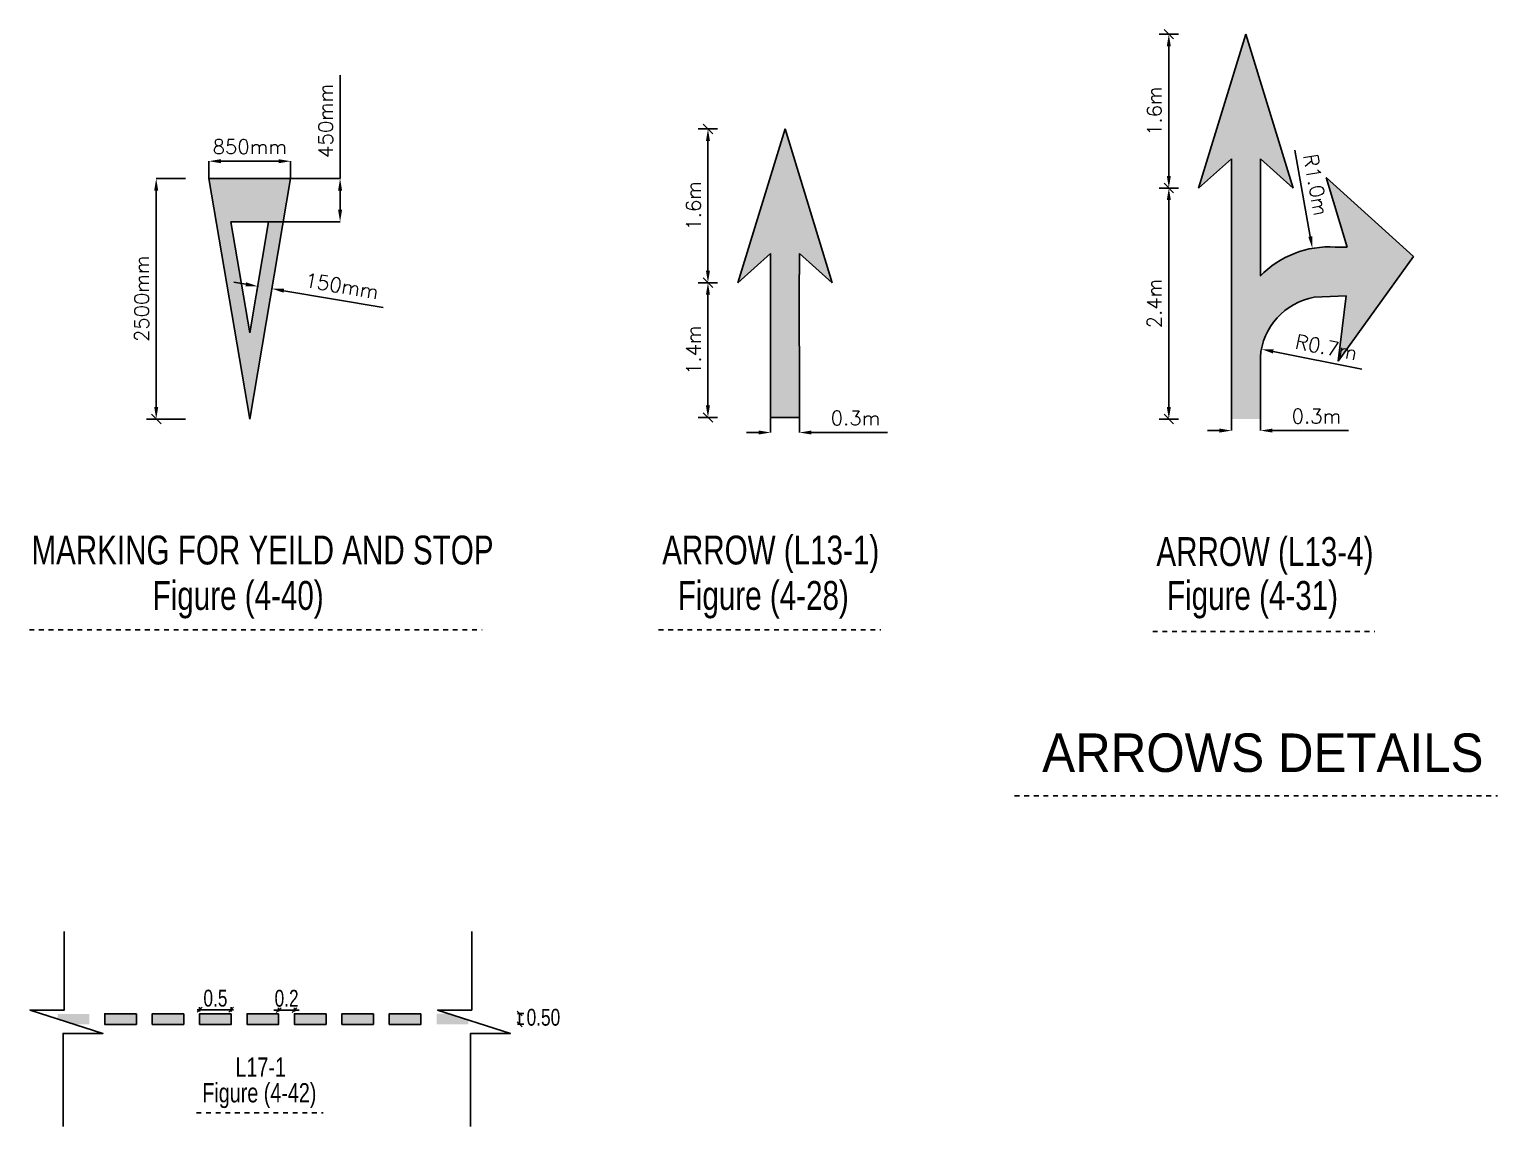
# Model space of a CAD drawing. Header units: metres. Extents: x 427982 to 431722, y 2905273 to 2906993.
# Drawn here: x 428012.1 to 428317.2, y 2906019.4 to 2906247.5 of the extents above; entities that cross this region are included whole.
import ezdxf

# ---------------------------------------------------------------- set-up
doc = ezdxf.new("R2010")
doc.units = ezdxf.units.M
doc.linetypes.add('TI-620 150-200', pattern=[2, 1, -1])
doc.layers.add('6_HAHI_Hatch Details 1.1', color=7, linetype='Continuous')
doc.layers.add('TI-DETAILS', color=7, linetype='Continuous')
doc.styles.add('DIM', font='simplex.shx')
doc.styles.add('JEREC', font='swisscl.ttf')
doc.dimstyles.new('Copy of trfic', dxfattribs={"dimtxt": 3, "dimasz": 2.5, "dimexe": 0, "dimexo": 0, "dimgap": 1.5, "dimtad": 1, "dimdec": 0, "dimlfac": 50, "dimzin": 1, "dimdsep": 46, "dimtxsty": 'DIM', "dimcen": 0, "dimadec": 0, "dimazin": 0, "dimtfac": 1, "dimtdec": 0, "dimtofl": 0, "dimtmove": 0, "dimatfit": 3, "dimfxl": 1, "dimtolj": 1, "dimtzin": 0, "dimarcsym": 0})
doc.dimstyles.new('trfic', dxfattribs={"dimtxt": 3, "dimasz": 2.5, "dimexe": 0, "dimexo": 0, "dimgap": 1.5, "dimtad": 1, "dimdec": 1, "dimlfac": 0.05, "dimzin": 1, "dimdsep": 46, "dimtxsty": 'DIM', "dimcen": 0, "dimadec": 0, "dimazin": 0, "dimtfac": 1, "dimtdec": 1, "dimtofl": 0, "dimtmove": 0, "dimatfit": 3, "dimfxl": 1, "dimtolj": 1, "dimtzin": 0, "dimarcsym": 0})

# ---------------------------------------------------------------- blocks, each defined once
blk = doc.blocks.new('*D28')
at = {"layer": 'Defpoints', "color": 0, "transparency": 16777216}
for p in [(428261.87594969, 2906166.542006176), (428267.87594969, 2906166.542006177), (428261.87594969, 2906164.13492801)]:
    blk.add_point(p, dxfattribs=at)
at = {"layer": 'TI-DETAILS', "color": 0, "lineweight": -2, "transparency": 16777216}
for p, q in [((428261.87594969, 2906166.542006176), (428261.87594969, 2906164.13492801)), ((428267.87594969, 2906166.542006177), (428267.87594969, 2906164.13492801)), ((428259.37594969, 2906164.13492801), (428256.8759496899, 2906164.13492801)), ((428270.3759496899, 2906164.13492801), (428286.1616639757, 2906164.13492801))]:
    blk.add_line(p, q, dxfattribs=at)
at = {"layer": 'TI-DETAILS', "color": 0, "transparency": 16777216}
for points in [[(428259.37594969, 2906164.551594677), (428259.37594969, 2906163.718261344), (428261.87594969, 2906164.13492801)], [(428270.3759496899, 2906164.551594677), (428270.3759496899, 2906163.718261344), (428267.87594969, 2906164.13492801)]]:
    blk.add_solid(points, dxfattribs=at)
at = {"layer": 'TI-DETAILS', "color": 0, "transparency": 16777216, "insert": (428279.5188068329, 2906167.13492801), "char_height": 3, "attachment_point": 5, "style": 'DIM'}
blk.add_mtext('\\A1;0.3m', dxfattribs=at)
blk = doc.blocks.new('*D14')
at = {"layer": 'Defpoints', "color": 0, "transparency": 16777216}
for p in [(428248.8584716161, 2906214.54200618), (428248.8584716194, 2906214.54200618), (428248.8584716168, 2906166.542006178)]:
    blk.add_point(p, dxfattribs=at)
at = {"layer": 'TI-DETAILS', "color": 0, "lineweight": -2, "transparency": 16777216}
blk.add_line((428248.8584716194, 2906169.042006178), (428248.8584716194, 2906212.042006179), dxfattribs=at)
at = {"layer": 'TI-DETAILS', "color": 0, "transparency": 16777216}
for points in [[(428248.4418049527, 2906212.042006179), (428249.2751382861, 2906212.042006179), (428248.8584716194, 2906214.54200618)], [(428248.4418049527, 2906169.042006178), (428249.2751382861, 2906169.042006178), (428248.8584716194, 2906166.542006178)]]:
    blk.add_solid(points, dxfattribs=at)
at = {"layer": 'TI-DETAILS', "color": 0, "transparency": 16777216, "insert": (428245.8584716201, 2906190.542006178), "char_height": 3, "attachment_point": 5, "rotation": 90, "style": 'DIM'}
blk.add_mtext('\\A1;2.4m', dxfattribs=at)
blk = doc.blocks.new('*D15')
at = {"layer": 'Defpoints', "color": 0, "transparency": 16777216}
for p in [(428248.8584716171, 2906246.542006179), (428248.8584716199, 2906246.542006179), (428248.8584716161, 2906214.54200618)]:
    blk.add_point(p, dxfattribs=at)
at = {"layer": 'TI-DETAILS', "color": 0, "lineweight": -2, "transparency": 16777216}
blk.add_line((428248.8584716199, 2906217.04200618), (428248.8584716199, 2906244.042006179), dxfattribs=at)
at = {"layer": 'TI-DETAILS', "color": 0, "transparency": 16777216}
for points in [[(428248.4418049532, 2906244.042006179), (428249.2751382866, 2906244.042006179), (428248.8584716199, 2906246.542006179)], [(428248.4418049532, 2906217.04200618), (428249.2751382866, 2906217.04200618), (428248.8584716199, 2906214.54200618)]]:
    blk.add_solid(points, dxfattribs=at)
at = {"layer": 'TI-DETAILS', "color": 0, "transparency": 16777216, "insert": (428245.8584716206, 2906230.542006179), "char_height": 3, "attachment_point": 5, "rotation": 90, "style": 'DIM'}
blk.add_mtext('\\A1;1.6m', dxfattribs=at)
blk = doc.blocks.new('*D19')
at = {"layer": 'Defpoints', "color": 0, "transparency": 16777216}
for p in [(428268.0982703718, 2906181.070296976), (428281.4789292725, 2906178.420636894)]:
    blk.add_point(p, dxfattribs=at)
at = {"layer": 'TI-DETAILS', "color": 0, "lineweight": -2, "transparency": 16777216}
blk.add_line((428288.9785366345, 2906176.935552309), (428270.5506506375, 2906180.584672602), dxfattribs=at)
at = {"layer": 'TI-DETAILS', "color": 0, "transparency": 16777216}
blk.add_solid([(428270.631588033, 2906180.993402646), (428270.469713242, 2906180.175942558), (428268.0982703718, 2906181.070296976)], dxfattribs=at)
at = {"layer": 'TI-DETAILS', "color": 0, "transparency": 16777216, "insert": (428281.5735330171, 2906181.460156588), "char_height": 3, "attachment_point": 5, "rotation": 348.7991006185147, "style": 'DIM'}
blk.add_mtext('\\A1;R0.7m', dxfattribs=at)
blk = doc.blocks.new('*D20')
at = {"layer": 'Defpoints', "color": 0, "transparency": 16777216}
for p in [(428278.6888769123, 2906202.015541169), (428282.1930367062, 2906182.324912318)]:
    blk.add_point(p, dxfattribs=at)
at = {"layer": 'TI-DETAILS', "color": 0, "lineweight": -2, "transparency": 16777216}
blk.add_line((428275.0595685563, 2906222.409406755), (428278.2508569383, 2906204.476869774), dxfattribs=at)
at = {"layer": 'TI-DETAILS', "color": 0, "transparency": 16777216}
blk.add_solid([(428278.6610783723, 2906204.549873103), (428277.8406355041, 2906204.403866445), (428278.6888769123, 2906202.015541169)], dxfattribs=at)
at = {"layer": 'TI-DETAILS', "color": 0, "transparency": 16777216, "insert": (428279.3897970868, 2906215.199426536), "char_height": 3, "attachment_point": 5, "rotation": 280.09076204042196, "style": 'DIM'}
blk.add_mtext('\\A1;R1.0m', dxfattribs=at)
blk = doc.blocks.new('*D24')
at = {"layer": 'Defpoints', "color": 0, "transparency": 16777216}
for p in [(428166.1031610829, 2906166.85616251), (428172.1031610829, 2906166.856162511), (428166.1031610829, 2906163.735235784)]:
    blk.add_point(p, dxfattribs=at)
at = {"layer": 'TI-DETAILS', "color": 0, "lineweight": -2, "transparency": 16777216}
for p, q in [((428166.1031610829, 2906166.85616251), (428166.1031610829, 2906163.735235784)), ((428172.1031610829, 2906166.856162511), (428172.1031610829, 2906163.735235784)), ((428163.6031610829, 2906163.735235784), (428161.1031610828, 2906163.735235784)), ((428174.6031610828, 2906163.735235784), (428190.3888753686, 2906163.735235784))]:
    blk.add_line(p, q, dxfattribs=at)
at = {"layer": 'TI-DETAILS', "color": 0, "transparency": 16777216}
for points in [[(428163.6031610829, 2906164.151902451), (428163.6031610829, 2906163.318569118), (428166.1031610829, 2906163.735235784)], [(428174.6031610828, 2906164.151902451), (428174.6031610828, 2906163.318569118), (428172.1031610829, 2906163.735235784)]]:
    blk.add_solid(points, dxfattribs=at)
at = {"layer": 'TI-DETAILS', "color": 0, "transparency": 16777216, "insert": (428183.7460182257, 2906166.735235784), "char_height": 3, "attachment_point": 5, "style": 'DIM'}
blk.add_mtext('\\A1;0.3m', dxfattribs=at)
blk = doc.blocks.new('*D11')
at = {"layer": 'Defpoints', "color": 0, "transparency": 16777216}
for p in [(428153.085683009, 2906194.856162514), (428153.0856830133, 2906194.856162514), (428153.0856830097, 2906166.856162512)]:
    blk.add_point(p, dxfattribs=at)
at = {"layer": 'TI-DETAILS', "color": 0, "lineweight": -2, "transparency": 16777216}
blk.add_line((428153.0856830133, 2906169.356162512), (428153.0856830133, 2906192.356162513), dxfattribs=at)
at = {"layer": 'TI-DETAILS', "color": 0, "transparency": 16777216}
for points in [[(428152.6690163466, 2906192.356162513), (428153.5023496799, 2906192.356162513), (428153.0856830133, 2906194.856162514)], [(428152.6690163466, 2906169.356162512), (428153.5023496799, 2906169.356162512), (428153.0856830133, 2906166.856162512)]]:
    blk.add_solid(points, dxfattribs=at)
at = {"layer": 'TI-DETAILS', "color": 0, "transparency": 16777216, "insert": (428150.0856830139, 2906180.856162512), "char_height": 3, "attachment_point": 5, "rotation": 90, "style": 'DIM'}
blk.add_mtext('\\A1;1.4m', dxfattribs=at)
blk = doc.blocks.new('*D12')
at = {"layer": 'Defpoints', "color": 0, "transparency": 16777216}
for p in [(428153.08568301, 2906226.856162513), (428153.0856830137, 2906226.856162513), (428153.085683009, 2906194.856162514)]:
    blk.add_point(p, dxfattribs=at)
at = {"layer": 'TI-DETAILS', "color": 0, "lineweight": -2, "transparency": 16777216}
blk.add_line((428153.0856830137, 2906197.356162513), (428153.0856830137, 2906224.356162513), dxfattribs=at)
at = {"layer": 'TI-DETAILS', "color": 0, "transparency": 16777216}
for points in [[(428152.669016347, 2906224.356162513), (428153.5023496804, 2906224.356162513), (428153.0856830137, 2906226.856162513)], [(428152.669016347, 2906197.356162513), (428153.5023496804, 2906197.356162513), (428153.0856830137, 2906194.856162514)]]:
    blk.add_solid(points, dxfattribs=at)
at = {"layer": 'TI-DETAILS', "color": 0, "transparency": 16777216, "insert": (428150.0856830144, 2906210.856162513), "char_height": 3, "attachment_point": 5, "rotation": 90, "style": 'DIM'}
blk.add_mtext('\\A1;1.6m', dxfattribs=at)
blk = doc.blocks.new('*D13')
at = {"layer": 'Defpoints', "color": 0, "transparency": 16777216}
for p in [(428038.4325032435, 2906216.542006177), (428044.5471083598, 2906216.542006177), (428044.5471083598, 2906166.542006178)]:
    blk.add_point(p, dxfattribs=at)
at = {"layer": 'TI-DETAILS', "color": 0, "lineweight": -2, "transparency": 16777216}
for p, q in [((428044.5471083598, 2906216.542006177), (428038.4325032435, 2906216.542006177)), ((428038.4325032435, 2906169.042006178), (428038.4325032435, 2906214.042006178)), ((428044.5471083598, 2906166.542006178), (428038.4325032435, 2906166.542006178))]:
    blk.add_line(p, q, dxfattribs=at)
at = {"layer": 'TI-DETAILS', "color": 0, "transparency": 16777216}
for points in [[(428038.0158365768, 2906214.042006178), (428038.8491699102, 2906214.042006178), (428038.4325032435, 2906216.542006177)], [(428038.0158365768, 2906169.042006178), (428038.8491699102, 2906169.042006178), (428038.4325032435, 2906166.542006178)]]:
    blk.add_solid(points, dxfattribs=at)
at = {"layer": 'TI-DETAILS', "color": 0, "transparency": 16777216, "insert": (428035.4325032441, 2906191.542006177), "char_height": 3, "attachment_point": 5, "rotation": 90, "style": 'DIM'}
blk.add_mtext('\\A1;2500mm', dxfattribs=at)
blk = doc.blocks.new('*D25')
at = {"layer": 'Defpoints', "color": 0, "transparency": 16777216}
for p in [(428049.370602589, 2906220.131326847), (428049.370602589, 2906216.542006177), (428066.3706025889, 2906216.542006177)]:
    blk.add_point(p, dxfattribs=at)
at = {"layer": 'TI-DETAILS', "color": 0, "lineweight": -2, "transparency": 16777216}
for p, q in [((428049.370602589, 2906216.542006177), (428049.370602589, 2906220.131326847)), ((428063.8706025889, 2906220.131326847), (428051.870602589, 2906220.131326847)), ((428066.3706025889, 2906216.542006177), (428066.3706025889, 2906220.131326847))]:
    blk.add_line(p, q, dxfattribs=at)
at = {"layer": 'TI-DETAILS', "color": 0, "transparency": 16777216}
for points in [[(428051.870602589, 2906220.547993513), (428051.870602589, 2906219.714660181), (428049.370602589, 2906220.131326847)], [(428063.8706025889, 2906220.547993513), (428063.8706025889, 2906219.714660181), (428066.3706025889, 2906220.131326847)]]:
    blk.add_solid(points, dxfattribs=at)
at = {"layer": 'TI-DETAILS', "color": 0, "transparency": 16777216, "insert": (428057.870602589, 2906223.131326846), "char_height": 3, "attachment_point": 5, "style": 'DIM'}
blk.add_mtext('\\A1;850mm', dxfattribs=at)
blk = doc.blocks.new('*D26')
at = {"layer": 'Defpoints', "color": 0, "transparency": 16777216}
for p in [(428057.8706025886, 2906216.542006177), (428076.6447987449, 2906216.542006177), (428057.8706025891, 2906207.542006177)]:
    blk.add_point(p, dxfattribs=at)
at = {"layer": 'TI-DETAILS', "color": 0, "lineweight": -2, "transparency": 16777216}
for p, q in [((428076.6447987449, 2906216.542006177), (428076.6447987449, 2906238.042006176)), ((428057.8706025886, 2906216.542006177), (428076.6447987449, 2906216.542006177)), ((428076.6447987449, 2906210.042006177), (428076.6447987449, 2906214.042006176)), ((428057.8706025891, 2906207.542006177), (428076.6447987449, 2906207.542006177))]:
    blk.add_line(p, q, dxfattribs=at)
at = {"layer": 'TI-DETAILS', "color": 0, "transparency": 16777216}
for points in [[(428076.2281320782, 2906214.042006176), (428077.0614654116, 2906214.042006176), (428076.6447987449, 2906216.542006177)], [(428076.2281320782, 2906210.042006177), (428077.0614654116, 2906210.042006177), (428076.6447987449, 2906207.542006177)]]:
    blk.add_solid(points, dxfattribs=at)
at = {"layer": 'TI-DETAILS', "color": 0, "transparency": 16777216, "insert": (428073.6447987457, 2906228.542006176), "char_height": 3, "attachment_point": 5, "rotation": 90, "style": 'DIM'}
blk.add_mtext('\\A1;450mm', dxfattribs=at)
blk = doc.blocks.new('*D27')
at = {"layer": 'Defpoints', "color": 0, "transparency": 16777216}
for p in [(428059.3525079726, 2906193.159339268), (428062.3100755127, 2906192.656552787), (428062.4763809885, 2906193.634820292)]:
    blk.add_point(p, dxfattribs=at)
at = {"layer": 'TI-DETAILS', "color": 0, "lineweight": -2, "transparency": 16777216}
for p, q in [((428057.0541738318, 2906194.556595508), (428054.5895342151, 2906194.975584242)), ((428059.3525079726, 2906193.159339268), (428059.5188134485, 2906194.137606773)), ((428062.3100755127, 2906192.656552787), (428062.4763809885, 2906193.634820292)), ((428064.9410206051, 2906193.215831556), (428085.5735751105, 2906189.708297291))]:
    blk.add_line(p, q, dxfattribs=at)
at = {"layer": 'TI-DETAILS', "color": 0, "transparency": 16777216}
for points in [[(428057.1240052875, 2906194.967368777), (428056.984342376, 2906194.145822238), (428059.5188134485, 2906194.137606773)], [(428065.0108520609, 2906193.626604826), (428064.8711891493, 2906192.805058287), (428062.4763809885, 2906193.634820292)]]:
    blk.add_solid(points, dxfattribs=at)
at = {"layer": 'TI-DETAILS', "color": 0, "transparency": 16777216, "insert": (428076.9924041478, 2906194.210137597), "char_height": 3, "attachment_point": 5, "rotation": 350.3519546847786, "style": 'DIM'}
blk.add_mtext('\\A1;150mm', dxfattribs=at)
blk = doc.blocks.new('_OBLIQUE')
at = {"color": 0, "linetype": 'ByBlock'}
blk.add_line((-0.5, -0.5), (0.5, 0.5), dxfattribs=at)

msp = doc.modelspace()

# ---------------------------------------------------------------- hatches: boundary and pattern name
at = {"layer": '6_HAHI_Hatch Details 1.1'}
h = msp.add_hatch(color=256, dxfattribs=at)
h.dxf.hatch_style = 1
edge = h.paths.add_edge_path()
edge.add_line((428261.8759496901, 2906166.542006177), (428267.8759496899, 2906166.542006176))
edge.add_line((428267.8759496899, 2906166.542006176), (428267.8759496899, 2906179.431417577))
edge.add_arc((428281.4789292748, 2906178.420636893), 13.64048133963089, 100.25664363261097, 175.7503992702542, ccw=False)
edge.add_line((428279.0501372634, 2906191.84314413), (428285.7341148143, 2906192.16113257))
edge.add_line((428285.7341148143, 2906192.16113257), (428284.0575588614, 2906178.538149177))
edge.add_line((428284.0575588614, 2906178.538149177), (428299.7054254399, 2906200.31259901))
edge.add_line((428299.7054254399, 2906200.31259901), (428281.5233225933, 2906216.741863143))
edge.add_line((428281.5233225933, 2906216.741863143), (428285.9396895228, 2906202.285666721))
edge.add_line((428285.9396895228, 2906202.285666721), (428283.4453480425, 2906202.285666721))
edge.add_arc((428282.1930367059, 2906182.32491232), 19.99999999950243, 86.41004381505024, 135.713260128465)
edge.add_line((428267.87594969, 2906196.289904956), (428267.8759496899, 2906220.613520861))
edge.add_line((428267.8759496899, 2906220.613520861), (428274.7006030107, 2906214.542006178))
edge.add_line((428274.7006030107, 2906214.542006178), (428264.87594969, 2906246.542006178))
edge.add_line((428264.87594969, 2906246.542006178), (428255.0512963691, 2906214.542006178))
edge.add_line((428255.0512963691, 2906214.542006178), (428261.87594969, 2906220.613520861))
edge.add_line((428261.87594969, 2906220.613520861), (428261.8759496901, 2906166.542006177))
h = msp.add_hatch(color=256, dxfattribs=at)
h.dxf.hatch_style = 1
h.paths.add_polyline_path([(428066.3706025889, 2906216.542006177), (428057.8706025891, 2906216.542006175), (428049.370602589, 2906216.542006177), (428057.870602589, 2906166.542006177)])
h.paths.add_polyline_path([(428061.7975613471, 2906207.542006176), (428057.870602589, 2906184.442248776), (428053.9436438309, 2906207.542006176), (428057.8706025889, 2906207.542006177)], flags=16)
at = {"layer": 'TI-DETAILS'}
h = msp.add_hatch(color=0, dxfattribs=at)
h.dxf.hatch_style = 1
edge = h.paths.add_edge_path()
edge.add_line((428166.103161083, 2906166.856162511), (428172.0703502929, 2906166.856162511))
edge.add_line((428172.0703502929, 2906166.856162511), (428172.0544407099, 2906176.553937608))
edge.add_arc((428186.4203126175, 2906162.6390059), 20.0000900023358, 135.7132604964857, 135.9135094348236, ccw=False)
edge.add_line((428172.1031610829, 2906176.60406129), (428172.1031610828, 2906200.927677195))
edge.add_line((428172.1031610828, 2906200.927677195), (428178.9278144036, 2906194.856162512))
edge.add_line((428178.9278144036, 2906194.856162512), (428169.1031610828, 2906226.856162512))
edge.add_line((428169.1031610828, 2906226.856162512), (428159.278507762, 2906194.856162512))
edge.add_line((428159.278507762, 2906194.856162512), (428166.1031610829, 2906200.927677195))
edge.add_line((428166.1031610829, 2906200.927677195), (428166.103161083, 2906166.856162511))
h = msp.add_hatch(color=256, dxfattribs=at)
h.dxf.hatch_style = 1
h.paths.add_polyline_path([(428024.5099454909, 2906040.684513323), (428024.5099454909, 2906042.873592995), (428017.9427064726, 2906042.873592995), (428017.9427064726, 2906041.829845359), (428021.5266461949, 2906040.684513323)])
h = msp.add_hatch(color=256, dxfattribs=at)
h.dxf.hatch_style = 1
h.paths.add_polyline_path([(428034.3210214713, 2906040.702783445), (428034.3210214713, 2906042.891863117), (428027.753782453, 2906042.891863117), (428027.753782453, 2906040.702783445)])
h = msp.add_hatch(color=256, dxfattribs=at)
h.dxf.hatch_style = 1
h.paths.add_polyline_path([(428044.1718799985, 2906040.702783445), (428044.1718799985, 2906042.891863117), (428037.6046409805, 2906042.891863117), (428037.6046409805, 2906040.702783445)])
h = msp.add_hatch(color=256, dxfattribs=at)
h.dxf.hatch_style = 1
h.paths.add_polyline_path([(428054.0227385259, 2906040.702783445), (428054.0227385259, 2906042.891863117), (428047.4554995076, 2906042.891863117), (428047.4554995076, 2906040.702783445)])
h = msp.add_hatch(color=256, dxfattribs=at)
h.dxf.hatch_style = 1
h.paths.add_polyline_path([(428063.873597053, 2906040.702783445), (428063.873597053, 2906042.891863117), (428057.306358035, 2906042.891863117), (428057.306358035, 2906040.702783445)])
h = msp.add_hatch(color=256, dxfattribs=at)
h.dxf.hatch_style = 1
h.paths.add_polyline_path([(428073.7244555804, 2906040.702783445), (428073.7244555804, 2906042.891863117), (428067.1572165622, 2906042.891863117), (428067.1572165622, 2906040.702783445)])
h = msp.add_hatch(color=256, dxfattribs=at)
h.dxf.hatch_style = 1
h.paths.add_polyline_path([(428083.5753141075, 2906040.702783445), (428083.5753141075, 2906042.891863117), (428077.0080750893, 2906042.891863117), (428077.0080750893, 2906040.702783445)])
h = msp.add_hatch(color=256, dxfattribs=at)
h.dxf.hatch_style = 1
h.paths.add_polyline_path([(428093.4261726347, 2906040.702783445), (428093.4261726347, 2906042.891863117), (428086.8589336167, 2906042.891863117), (428086.8589336167, 2906040.702783445)])
h = msp.add_hatch(color=256, dxfattribs=at)
h.dxf.hatch_style = 1
h.paths.add_polyline_path([(428103.2849110268, 2906041.599178148), (428099.2398787868, 2906042.891863117), (428096.7176720088, 2906042.891863117), (428096.7176720088, 2906040.702783445), (428103.2849110268, 2906040.702783445)])

# ---------------------------------------------------------------- linework, layer by layer
for p, q in [((428046.9554995076, 2906043.751926187), (428054.5227385259, 2906043.751926187)), ((428047.4554995076, 2906043.391863117), (428047.4554995076, 2906044.251926187)), ((428054.0227385259, 2906043.391863117), (428054.0227385259, 2906044.251926187)), ((428063.873597053, 2906043.66636469), (428062.8735970529, 2906043.66636469)), ((428063.873597053, 2906043.391863117), (428063.873597053, 2906044.16636469)), ((428063.873597053, 2906043.66636469), (428067.1572165621, 2906043.66636469)), ((428067.1572165621, 2906043.391863117), (428067.1572165621, 2906044.16636469)), ((428067.1572165621, 2906043.66636469), (428068.1572165621, 2906043.66636469)), ((428113.5329578141, 2906042.95969794), (428114.8464770196, 2906042.95969794)), ((428113.946477019, 2906040.716559012), (428113.9464770191, 2906042.95969794)), ((428113.532957814, 2906040.716559012), (428114.8464770195, 2906040.716559012))]:
    msp.add_line(p, q)
at = {"layer": 'TI-DETAILS', "color": 0, "linetype": 'ByBlock', "lineweight": -2}
for p, q in [((428249.8584716179, 2906245.542006178), (428247.8584716179, 2906247.542006178)), ((428154.0856830108, 2906225.856162512), (428152.0856830108, 2906227.856162512)), ((428249.8584716176, 2906213.542006178), (428247.8584716176, 2906215.542006178)), ((428154.0856830105, 2906193.856162513), (428152.0856830105, 2906195.856162512)), ((428039.4325032409, 2906165.542006178), (428037.4325032409, 2906167.542006178)), ((428154.08568301, 2906165.856162511), (428152.0856830101, 2906167.856162511)), ((428249.8584716171, 2906165.542006177), (428247.8584716172, 2906167.542006177)), ((428113.4464770192, 2906043.45969794), (428114.4464770192, 2906042.459697939)), ((428113.4464770191, 2906041.216559013), (428114.4464770191, 2906040.216559012))]:
    msp.add_line(p, q, dxfattribs=at)
at = {"layer": 'TI-DETAILS', "color": 7}
for p, q in [((428246.858471618, 2906246.542006178), (428250.858471618, 2906246.542006178)), ((428151.0856830109, 2906226.856162512), (428155.0856830109, 2906226.856162512)), ((428246.8584716176, 2906214.542006178), (428250.8584716176, 2906214.542006178)), ((428151.0856830105, 2906194.856162512), (428155.0856830105, 2906194.856162512)), ((428036.4325032409, 2906166.542006179), (428040.4325032409, 2906166.542006179)), ((428151.0856830101, 2906166.856162511), (428155.08568301, 2906166.856162511)), ((428246.8584716172, 2906166.542006177), (428250.8584716171, 2906166.542006177))]:
    msp.add_line(p, q, dxfattribs=at)
at = {"layer": 'TI-DETAILS'}
for p, q in [((428264.87594969, 2906246.542006178), (428255.0512963691, 2906214.542006178)), ((428264.87594969, 2906246.542006178), (428274.7006030107, 2906214.542006178)), ((428169.1031610828, 2906226.856162512), (428159.278507762, 2906194.856162512)), ((428169.1031610828, 2906226.856162512), (428178.9278144036, 2906194.856162512)), ((428255.0512963691, 2906214.542006178), (428261.87594969, 2906220.613520861)), ((428261.87594969, 2906220.613520861), (428261.87594969, 2906166.542006176)), ((428267.8759496899, 2906220.613520861), (428267.87594969, 2906196.289904956)), ((428274.7006030107, 2906214.542006178), (428267.8759496899, 2906220.613520861)), ((428281.5233225933, 2906216.741863143), (428299.7054254399, 2906200.31259901)), ((428285.9396895228, 2906202.285666721), (428281.5233225933, 2906216.741863143)), ((428283.4453480425, 2906202.285666721), (428285.9396895228, 2906202.285666721)), ((428159.278507762, 2906194.856162512), (428166.1031610829, 2906200.927677195)), ((428166.1031610829, 2906200.927677195), (428166.1031610829, 2906166.85616251)), ((428172.1031610828, 2906200.927677195), (428172.1031610829, 2906196.60406129)), ((428178.9278144036, 2906194.856162512), (428172.1031610828, 2906200.927677195)), ((428299.7054254399, 2906200.31259901), (428284.0575588614, 2906178.538149177)), ((428285.7341148143, 2906192.16113257), (428279.0502018136, 2906191.843147201)), ((428284.0575588614, 2906178.538149177), (428285.7341148143, 2906192.16113257)), ((428172.1031610828, 2906179.74557391), (428172.1031610829, 2906166.856162511)), ((428267.8759496899, 2906179.431417577), (428267.87594969, 2906166.542006177))]:
    msp.add_line(p, q, dxfattribs=at)
at = {"layer": 'TI-DETAILS', "color": 0}
for p, q in [((428057.870602589, 2906166.542006177), (428049.370602589, 2906216.542006177)), ((428049.370602589, 2906216.542006177), (428057.8706025889, 2906216.542006175)), ((428057.870602589, 2906166.542006177), (428066.3706025889, 2906216.542006177)), ((428066.3706025889, 2906216.542006177), (428057.8706025891, 2906216.542006175)), ((428053.9436438309, 2906207.542006176), (428057.8706025889, 2906207.542006177)), ((428057.870602589, 2906184.442248776), (428053.9436438309, 2906207.542006176)), ((428061.7975613471, 2906207.542006176), (428057.8706025891, 2906207.542006177)), ((428057.870602589, 2906184.442248776), (428061.7975613471, 2906207.542006176)), ((428172.05444071, 2906196.553937609), (428172.1031610829, 2906166.856162511)), ((428172.1031610829, 2906166.856162511), (428166.1031610828, 2906166.856162511))]:
    msp.add_line(p, q, dxfattribs=at)
at = {"layer": 'TI-DETAILS', "linetype": 'TI-620 150-200'}
for p, q in [((428012.0754981622, 2906122.68926607), (428106.1985662563, 2906122.68926607)), ((428142.8379669441, 2906122.68926607), (428188.9897676228, 2906122.68926607)), ((428245.5354042295, 2906122.375109736), (428291.6872049082, 2906122.375109736)), ((428216.8160535173, 2906088.186568508), (428317.1856356954, 2906088.186568508)), ((428046.8026187089, 2906022.314809894), (428073.1046962508, 2906022.314809894))]:
    msp.add_line(p, q, dxfattribs=at)
at = {"layer": 'TI-DETAILS', "color": 7}
for points in [[(428019.315742735, 2906060.01262053), (428019.315742735, 2906043.658229904), (428012.2213786905, 2906043.658229904), (428027.3667167076, 2906038.818181751), (428019.090749272, 2906038.818181751), (428019.090749272, 2906019.438389955)], [(428103.7635678745, 2906019.438389955), (428103.7635678745, 2906038.818181751), (428112.03953531, 2906038.818181751), (428096.894197293, 2906043.658229904), (428103.9885613377, 2906043.658229904), (428103.9885613377, 2906060.01262053)]]:
    msp.add_lwpolyline(points, dxfattribs=at)
at = {"layer": 'TI-DETAILS'}
for points in [[(428034.3210214713, 2906042.891863117), (428027.753782453, 2906042.891863117), (428027.753782453, 2906040.702783445), (428034.3210214713, 2906040.702783445)], [(428044.1718799985, 2906042.891863117), (428037.6046409805, 2906042.891863117), (428037.6046409805, 2906040.702783445), (428044.1718799985, 2906040.702783445)], [(428054.0227385259, 2906042.891863117), (428047.4554995076, 2906042.891863117), (428047.4554995076, 2906040.702783445), (428054.0227385259, 2906040.702783445)], [(428063.873597053, 2906042.891863117), (428057.306358035, 2906042.891863117), (428057.306358035, 2906040.702783445), (428063.873597053, 2906040.702783445)], [(428073.7244555804, 2906042.891863117), (428067.1572165622, 2906042.891863117), (428067.1572165622, 2906040.702783445), (428073.7244555804, 2906040.702783445)], [(428083.5753141075, 2906042.891863117), (428077.0080750893, 2906042.891863117), (428077.0080750893, 2906040.702783445), (428083.5753141075, 2906040.702783445)], [(428093.4261726347, 2906042.891863117), (428086.8589336167, 2906042.891863117), (428086.8589336167, 2906040.702783445), (428093.4261726347, 2906040.702783445)]]:
    msp.add_lwpolyline(points, close=True, dxfattribs=at)
for centre, radius, start, end in [((428282.1930367061, 2906182.324912319), 20, 86.41004381521701, 135.913509980315), ((428281.4789292726, 2906178.420636894), 13.64048133737002, 100.2563745112639, 175.7503992463552)]:
    msp.add_arc(centre, radius, start, end, dxfattribs=at)

# ---------------------------------------------------------------- block references
at = {"rotation": 180}
for p in [(428047.4554995076, 2906043.751926187), (428067.1572165621, 2906043.66636469)]:
    msp.add_blockref('_OBLIQUE', p, dxfattribs=at)
for p in [(428054.0227385259, 2906043.751926187), (428063.873597053, 2906043.66636469)]:
    msp.add_blockref('_OBLIQUE', p)

# ---------------------------------------------------------------- texts
at = {"layer": 'TI-DETAILS', "linetype": 'TI-620 150-200', "style": 'JEREC'}
for s, height, p in [('MARKING FOR YEILD AND STOP ', 6, (428012.5081344927, 2906136.304646458)), ('ARROW (L13-1)', 6, (428143.5751278624, 2906136.304646458)), ('ARROW (L13-4)', 6, (428246.2725651479, 2906135.990490124)), ('Figure (4-40)', 6, (428037.6877203341, 2906126.865840006)), ('Figure (4-28)', 6, (428146.8111939596, 2906126.865840006)), ('Figure (4-31)', 6, (428248.472749824, 2906126.865840006)), ('L17-1', 4, (428054.9109691628, 2906029.82062001)), ('Figure (4-42)', 4, (428048.0231282031, 2906024.484270879))]:
    msp.add_text(s, height=height, dxfattribs=at).set_placement(p)
at = {"layer": 'TI-DETAILS', "linetype": 'TI-620 150-200', "style": 'JEREC', "width": 1.25}
msp.add_text('ARROWS DETAILS', height=8, dxfattribs=at).set_placement((428222.5488382808, 2906093.17170003))
at = {"layer": 'TI-DETAILS', "color": 1, "style": 'JEREC'}
msp.add_text('0.50', height=3.5, dxfattribs=at).set_placement((428115.4054197854, 2906040.427984782))
at = {"layer": 'TI-DETAILS', "color": 1, "char_height": 3.5, "attachment_point": 5, "style": 'JEREC'}
for s, insert in [('\\A1;0.5', (428050.7391190167, 2906046.129924169)), ('\\A1;0.2', (428065.5309021568, 2906046.097201049))]:
    msp.add_mtext(s, dxfattribs=dict(at, insert=insert))

# ---------------------------------------------------------------- dimensions: what is measured, and where the dimension line sits
at = {"layer": 'TI-DETAILS', "color": 0}
for base, p1, p2, dimstyle, override, picture, middle in [((428248.8584716199, 2906246.542006179), (428248.8584716159, 2906214.542006178), (428248.8584716168, 2906246.542006178), 'trfic', {"dimpost": 'm', "dimtmove": 1}, '*D15', (428245.8584716206, 2906230.542006179)), ((428153.0856830137, 2906226.856162513), (428153.0856830088, 2906194.856162512), (428153.0856830097, 2906226.856162512), 'trfic', {"dimpost": 'm', "dimtmove": 1}, '*D12', (428150.0856830144, 2906210.856162513)), ((428038.4325032435, 2906216.542006177), (428044.5471083596, 2906166.542006177), (428044.5471083596, 2906216.542006177), 'Copy of trfic', {"dimpost": 'mm'}, '*D13', (428035.4325032441, 2906191.542006177)), ((428248.8584716194, 2906214.54200618), (428248.8584716166, 2906166.542006177), (428248.8584716159, 2906214.542006178), 'trfic', {"dimpost": 'm'}, '*D14', (428245.8584716201, 2906190.542006178)), ((428153.0856830133, 2906194.856162514), (428153.0856830095, 2906166.856162511), (428153.0856830088, 2906194.856162512), 'trfic', {"dimpost": 'm'}, '*D11', (428150.0856830139, 2906180.856162512))]:
    dim = msp.add_linear_dim(base=base, p1=p1, p2=p2, angle=90, dimstyle=dimstyle, override=override, dxfattribs=at)
    dim.commit()
    dim.dimension.update_dxf_attribs({"geometry": picture, "text_midpoint": middle})
for base, p1, p2, angle, picture, middle in [((428076.6447987449, 2906216.542006177), (428057.8706025889, 2906207.542006177), (428057.8706025884, 2906216.542006175), 90.00000000333505, '*D26', (428076.6447987456, 2906228.542006176)), ((428062.4763809885, 2906193.634820292), (428059.3525079727, 2906193.159339269), (428062.3100755128, 2906192.656552787), 350.35195467638357, '*D27', (428076.489617666, 2906191.252570057))]:
    dim = msp.add_linear_dim(base=base, p1=p1, p2=p2, angle=angle, dimstyle='Copy of trfic', override={"dimpost": 'mm'}, dxfattribs=at)
    dim.commit()
    dim.dimension.update_dxf_attribs({"geometry": picture, "text_midpoint": middle, "dimtype": 129})
for base, p1, p2, dimstyle, override, picture, middle in [((428049.370602589, 2906220.131326847), (428066.3706025889, 2906216.542006177), (428049.370602589, 2906216.542006177), 'Copy of trfic', {"dimpost": 'mm'}, '*D25', (428057.870602589, 2906220.131326847)), ((428166.1031610829, 2906163.735235784), (428172.1031610829, 2906166.856162511), (428166.1031610829, 2906166.85616251), 'trfic', {"dimpost": 'm'}, '*D24', (428183.7460182257, 2906163.735235784)), ((428261.87594969, 2906164.13492801), (428267.87594969, 2906166.542006177), (428261.87594969, 2906166.542006176), 'trfic', {"dimpost": 'm'}, '*D28', (428279.5188068329, 2906164.13492801))]:
    dim = msp.add_linear_dim(base=base, p1=p1, p2=p2, dimstyle=dimstyle, override=override, dxfattribs=at)
    dim.commit()
    dim.dimension.update_dxf_attribs({"geometry": picture, "text_midpoint": middle, "dimtype": 128})
dim = msp.add_radius_dim(center=(428282.1930367062, 2906182.324912318), mpoint=(428278.6888769123, 2906202.015541169), dimstyle='trfic', override={"dimpost": 'm'}, dxfattribs=at)
dim.commit()
dim.dimension.update_dxf_attribs({"geometry": '*D20', "text_midpoint": (428279.3897970868, 2906215.199426536)})
dim = msp.add_radius_dim(center=(428281.4789292725, 2906178.420636894), mpoint=(428268.0982703718, 2906181.070296976), dimstyle='trfic', override={"dimpost": 'm'}, dxfattribs=at)
dim.commit()
dim.dimension.update_dxf_attribs({"geometry": '*D19', "text_midpoint": (428280.9907837688, 2906178.517300268), "dimtype": 132})

doc.saveas('drawing.dxf')
